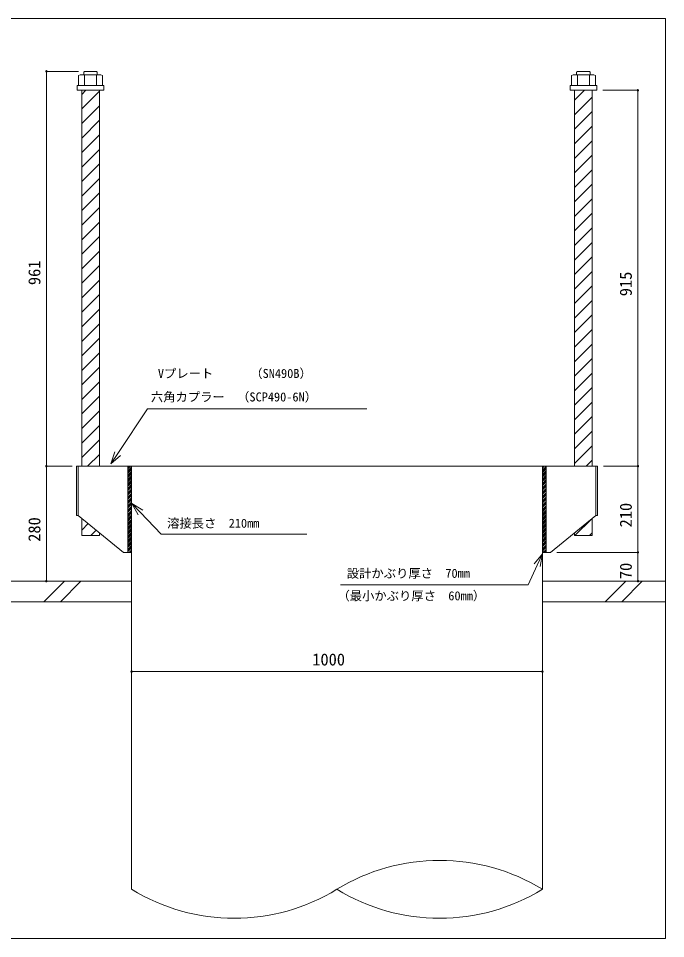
# Model space of a CAD drawing. Units: millimetres, scale not verified. Extents: x -10118 to 10118, y -9578 to 9578.
# Drawn here: x 8542 to 10118, y -2558 to -318 of the extents above; entities that cross this region are included whole.
import ezdxf
from ezdxf.enums import TextEntityAlignment as Align

# ---------------------------------------------------------------- set-up
doc = ezdxf.new("R2010")
doc.units = ezdxf.units.MM
doc.header["$LTSCALE"] = 2
for name, color, linetype, lineweight in [('0-1_01_KUI', 5, 'Continuous', 18), ('0-4_09_SUNPO', 3, 'Continuous', 18), ('0-6_02_KANAMONO', 6, 'Continuous', 18), ('0-7_10_WAKU', 4, 'Continuous', 18), ('0-9_03_ANCHOR', 2, 'Continuous', 18)]:
    doc.layers.add(name, color=color, linetype=linetype, lineweight=lineweight)
doc.styles.add('ＭＳ ゴシック', font='')
doc.styles.get('ＭＳ ゴシック').set_extended_font_data('MS Gothic')

msp = doc.modelspace()

# ---------------------------------------------------------------- linework, layer by layer
at = {"layer": '0-1_01_KUI'}
for p, q in [((8817.673, -1407.673), (9817.673, -1407.673)), ((8817.673, -1407.673), (8817.673, -2437.673)), ((9817.673, -1407.673), (9817.673, -2437.673))]:
    msp.add_line(p, q, dxfattribs=at)
at = {"layer": '0-1_01_KUI', "color": 2}
for p, q in [((8517.673, -1687.673), (8817.673, -1687.673)), ((10117.673, -1687.673), (9817.673, -1687.673)), ((8517.673, -1737.673), (8817.673, -1737.673)), ((10117.673, -1737.673), (9817.673, -1737.673))]:
    msp.add_line(p, q, dxfattribs=at)
at = {"layer": '0-1_01_KUI', "color": 4}
for p, q in [((8654.227, -1687.673), (8604.227, -1737.673)), ((8694.384, -1687.673), (8644.384, -1737.673)), ((10020.722, -1687.673), (9970.722, -1737.673)), ((10060.879, -1687.673), (10010.88, -1737.673))]:
    msp.add_line(p, q, dxfattribs=at)
at = {"layer": '0-1_01_KUI'}
for centre, radius, start, end in [((9567.673, -2845.92), 478.712, 58.51775, 121.48225), ((9067.673, -2029.426), 478.713, 238.51779, 301.48223), ((9567.673, -2029.426), 478.712, 238.51776, 301.48221)]:
    msp.add_arc(centre, radius, start, end, dxfattribs=at)
at = {"layer": '0-4_09_SUNPO'}
for p, q in [((8688.044, -446.673), (8610.404, -446.673)), ((8610.404, -1407.673), (8610.404, -446.673)), ((9965.173, -492.673), (10050.211, -492.673)), ((10050.211, -1407.673), (10050.211, -492.673)), ((8767.19, -1401.961), (8783.799, -1376.978)), ((8672.673, -1407.673), (8610.404, -1407.673)), ((8668.61, -1407.673), (8610.404, -1407.673)), ((8610.404, -1687.673), (8610.404, -1407.673)), ((9966.737, -1407.673), (10050.211, -1407.673)), ((9966.737, -1407.673), (10050.211, -1407.673)), ((10050.211, -1617.673), (10050.211, -1407.673)), ((8818.49, -1498.461), (8839.178, -1520.186)), ((9817.673, -1621.378), (9805.216, -1648.669)), ((9852.673, -1617.673), (10050.211, -1617.673)), ((9852.673, -1617.673), (10050.211, -1617.673)), ((10050.211, -1687.673), (10050.211, -1617.673)), ((8802.673, -1687.673), (8610.404, -1687.673)), ((9832.673, -1687.673), (10050.211, -1687.673)), ((8817.673, -1892.673), (8817.673, -1907.673)), ((9817.673, -1892.673), (9817.673, -1907.673)), ((9817.673, -1907.673), (8817.673, -1907.673))]:
    msp.add_line(p, q, dxfattribs=at)
for points in [[(8783.799, -1376.978), (8856.214, -1268.056), (9390.485, -1268.056)], [(8790.493, -1381.429), (8767.19, -1401.961), (8777.105, -1372.528)], [(8833.357, -1525.73), (8818.49, -1498.461), (8844.999, -1514.643)], [(8839.178, -1520.186), (8889.815, -1573.362), (9244.254, -1573.362)], [(9797.903, -1645.331), (9817.673, -1621.378), (9812.528, -1652.007)], [(9805.216, -1648.669), (9783.483, -1696.279), (9326.591, -1696.279)]]:
    msp.add_lwpolyline(points, dxfattribs=at)
for centre, start, end in [((8610.404, -446.673), 90, 270), ((8610.404, -446.673), 270, 90), ((10050.211, -492.673), 90, 270), ((10050.211, -492.673), 270, 90), ((8610.404, -1407.673), 90, 270), ((8610.404, -1407.673), 90, 270), ((8610.404, -1407.673), 270, 90), ((8610.404, -1407.673), 270, 90), ((10050.211, -1407.673), 90, 270), ((10050.211, -1407.673), 90, 270), ((10050.211, -1407.673), 270, 90), ((10050.211, -1407.673), 270, 90), ((10050.211, -1617.673), 90, 270), ((10050.211, -1617.673), 90, 270), ((10050.211, -1617.673), 270, 90), ((10050.211, -1617.673), 270, 90), ((8610.404, -1687.673), 90, 270), ((8610.404, -1687.673), 270, 90), ((10050.211, -1687.673), 90, 270), ((10050.211, -1687.673), 270, 90), ((8817.673, -1907.673), 0, 180), ((8817.673, -1907.673), 180, 0), ((9817.673, -1907.673), 0, 180), ((9817.673, -1907.673), 180, 0)]:
    msp.add_arc(centre, 1.875, start, end, dxfattribs=at)
at = {"layer": '0-6_02_KANAMONO'}
for p, q in [((8683.61, -1407.673), (8687.673, -1407.673)), ((8683.61, -1407.673), (8683.61, -1527.673)), ((8687.673, -1407.673), (8817.673, -1407.673)), ((8687.673, -1407.673), (8687.673, -1527.673)), ((8808.673, -1408.609), (8809.609, -1407.673)), ((8808.673, -1410.377), (8811.377, -1407.673)), ((8808.673, -1412.144), (8813.145, -1407.673)), ((8808.673, -1413.912), (8814.912, -1407.673)), ((8808.673, -1419.216), (8817.673, -1410.216)), ((8817.673, -1407.673), (8817.673, -1587.673)), ((8817.673, -1407.673), (8817.673, -1587.673)), ((9947.673, -1407.673), (9817.673, -1407.673)), ((9817.673, -1407.673), (9817.673, -1587.673)), ((9817.673, -1407.673), (9817.673, -1587.673)), ((9817.673, -1408.844), (9818.844, -1407.673)), ((9817.673, -1410.611), (9820.612, -1407.673)), ((9817.673, -1412.379), (9822.379, -1407.673)), ((9817.673, -1417.683), (9826.673, -1408.683)), ((9817.673, -1419.45), (9826.673, -1410.45)), ((9951.737, -1407.673), (9947.673, -1407.673)), ((9947.673, -1407.673), (9947.673, -1527.673)), ((9951.737, -1407.673), (9951.737, -1527.673)), ((8808.673, -1420.983), (8817.673, -1411.983)), ((8808.673, -1422.751), (8817.673, -1413.751)), ((8808.673, -1424.519), (8817.673, -1415.519)), ((8808.673, -1429.822), (8817.673, -1420.822)), ((8808.673, -1431.59), (8817.673, -1422.59)), ((8808.673, -1433.358), (8817.673, -1424.358)), ((8808.673, -1435.125), (8817.673, -1426.125)), ((8808.673, -1440.429), (8817.673, -1431.429)), ((8808.673, -1442.197), (8817.673, -1433.197)), ((9817.673, -1421.218), (9826.673, -1412.218)), ((9817.673, -1422.986), (9826.673, -1413.986)), ((9817.673, -1428.289), (9826.673, -1419.289)), ((9817.673, -1430.057), (9826.673, -1421.057)), ((9817.673, -1431.825), (9826.673, -1422.825)), ((9817.673, -1433.592), (9826.673, -1424.592)), ((9817.673, -1438.896), (9826.673, -1429.896)), ((9817.673, -1440.663), (9826.673, -1431.663)), ((9817.673, -1442.431), (9826.673, -1433.431)), ((8808.673, -1443.964), (8817.673, -1434.964)), ((8808.673, -1445.732), (8817.673, -1436.732)), ((8808.673, -1451.035), (8817.673, -1442.035)), ((8808.673, -1452.803), (8817.673, -1443.803)), ((8808.673, -1454.571), (8817.673, -1445.571)), ((8808.673, -1456.339), (8817.673, -1447.339)), ((8808.673, -1461.642), (8817.673, -1452.642)), ((8808.673, -1463.41), (8817.673, -1454.41)), ((9817.673, -1444.199), (9826.673, -1435.199)), ((9817.673, -1449.502), (9826.673, -1440.502)), ((9817.673, -1451.27), (9826.673, -1442.27)), ((9817.673, -1453.038), (9826.673, -1444.038)), ((9817.673, -1454.806), (9826.673, -1445.806)), ((9817.673, -1460.109), (9826.673, -1451.109)), ((9817.673, -1461.877), (9826.673, -1452.877)), ((9817.673, -1463.644), (9826.673, -1454.644)), ((8808.673, -1465.177), (8817.673, -1456.177)), ((8808.673, -1466.945), (8817.673, -1457.945)), ((8808.673, -1472.249), (8817.673, -1463.249)), ((8808.673, -1474.016), (8817.673, -1465.016)), ((8808.673, -1475.784), (8817.673, -1466.784)), ((8808.673, -1477.552), (8817.673, -1468.552)), ((8808.673, -1482.855), (8817.673, -1473.855)), ((8808.673, -1484.623), (8817.673, -1475.623)), ((8808.673, -1486.391), (8817.673, -1477.391)), ((9817.673, -1465.412), (9826.673, -1456.412)), ((9817.673, -1470.716), (9826.673, -1461.716)), ((9817.673, -1472.483), (9826.673, -1463.483)), ((9817.673, -1474.251), (9826.673, -1465.251)), ((9817.673, -1476.019), (9826.673, -1467.019)), ((9817.673, -1481.322), (9826.673, -1472.322)), ((9817.673, -1483.09), (9826.673, -1474.09)), ((9817.673, -1484.858), (9826.673, -1475.858)), ((9817.673, -1486.625), (9826.673, -1477.625)), ((8808.673, -1488.158), (8817.673, -1479.158)), ((8808.673, -1493.462), (8817.673, -1484.462)), ((8808.673, -1495.23), (8817.673, -1486.23)), ((8808.673, -1496.997), (8817.673, -1487.997)), ((8808.673, -1498.765), (8817.673, -1489.765)), ((8808.673, -1504.068), (8817.673, -1495.068)), ((8808.673, -1505.836), (8817.673, -1496.836)), ((8808.673, -1507.604), (8817.673, -1498.604)), ((8808.673, -1509.372), (8817.673, -1500.372)), ((9817.673, -1491.929), (9826.673, -1482.929)), ((9817.673, -1493.696), (9826.673, -1484.696)), ((9817.673, -1495.464), (9826.673, -1486.464)), ((9817.673, -1497.232), (9826.673, -1488.232)), ((9817.673, -1502.535), (9826.673, -1493.535)), ((9817.673, -1504.303), (9826.673, -1495.303)), ((9817.673, -1506.071), (9826.673, -1497.071)), ((9817.673, -1507.839), (9826.673, -1498.839)), ((8808.673, -1514.675), (8817.673, -1505.675)), ((8808.673, -1516.443), (8817.673, -1507.443)), ((8808.673, -1518.21), (8817.673, -1509.21)), ((8808.673, -1519.978), (8817.673, -1510.978)), ((8808.673, -1525.282), (8817.673, -1516.282)), ((8808.673, -1527.049), (8817.673, -1518.049)), ((8808.673, -1528.817), (8817.673, -1519.817)), ((8808.673, -1530.585), (8817.673, -1521.585)), ((9817.673, -1513.142), (9826.673, -1504.142)), ((9817.673, -1514.91), (9826.673, -1505.91)), ((9817.673, -1516.677), (9826.673, -1507.677)), ((9817.673, -1518.445), (9826.673, -1509.445)), ((9817.673, -1523.749), (9826.673, -1514.749)), ((9817.673, -1525.516), (9826.673, -1516.516)), ((9817.673, -1527.284), (9826.673, -1518.284)), ((9817.673, -1529.052), (9826.673, -1520.052)), ((8687.673, -1527.673), (8683.61, -1527.673)), ((8797.673, -1617.673), (8687.673, -1527.673)), ((8808.673, -1535.888), (8817.673, -1526.888)), ((8808.673, -1537.656), (8817.673, -1528.656)), ((8808.673, -1539.424), (8817.673, -1530.424)), ((8808.673, -1541.191), (8817.673, -1532.191)), ((8808.673, -1546.495), (8817.673, -1537.495)), ((8808.673, -1548.263), (8817.673, -1539.263)), ((8808.673, -1550.03), (8817.673, -1541.03)), ((8808.673, -1551.798), (8817.673, -1542.798)), ((9817.673, -1534.355), (9826.673, -1525.355)), ((9817.673, -1536.123), (9826.673, -1527.123)), ((9817.673, -1537.891), (9826.673, -1528.891)), ((9817.673, -1539.658), (9826.673, -1530.658)), ((9817.673, -1544.962), (9826.673, -1535.962)), ((9817.673, -1546.729), (9826.673, -1537.729)), ((9817.673, -1548.497), (9826.673, -1539.497)), ((9817.673, -1550.265), (9826.673, -1541.265)), ((9837.673, -1617.673), (9947.673, -1527.673)), ((9947.673, -1527.673), (9951.737, -1527.673)), ((8808.673, -1557.101), (8817.673, -1548.101)), ((8808.673, -1558.869), (8817.673, -1549.869)), ((8808.673, -1560.637), (8817.673, -1551.637)), ((8808.673, -1562.405), (8817.673, -1553.405)), ((8808.673, -1567.708), (8817.673, -1558.708)), ((8808.673, -1569.476), (8817.673, -1560.476)), ((8808.673, -1571.243), (8817.673, -1562.243)), ((8808.673, -1573.011), (8817.673, -1564.011)), ((9817.673, -1555.568), (9826.673, -1546.568)), ((9817.673, -1557.336), (9826.673, -1548.336)), ((9817.673, -1559.104), (9826.673, -1550.104)), ((9817.673, -1560.872), (9826.673, -1551.872)), ((9817.673, -1566.175), (9826.673, -1557.175)), ((9817.673, -1567.943), (9826.673, -1558.943)), ((9817.673, -1569.71), (9826.673, -1560.71)), ((9817.673, -1571.478), (9826.673, -1562.478)), ((9817.673, -1576.782), (9826.673, -1567.782)), ((8808.673, -1578.315), (8817.673, -1569.315)), ((8808.673, -1580.082), (8817.673, -1571.082)), ((8808.673, -1581.85), (8817.673, -1572.85)), ((8808.673, -1583.618), (8817.673, -1574.618)), ((8808.673, -1588.921), (8817.673, -1579.921)), ((8808.673, -1590.689), (8817.673, -1581.689)), ((8808.673, -1592.457), (8817.673, -1583.457)), ((8808.673, -1594.224), (8817.673, -1585.224)), ((9817.673, -1578.549), (9826.673, -1569.549)), ((9817.673, -1580.317), (9826.673, -1571.317)), ((9817.673, -1582.085), (9826.673, -1573.085)), ((9817.673, -1587.388), (9826.673, -1578.388)), ((9817.673, -1589.156), (9826.673, -1580.156)), ((9817.673, -1590.924), (9826.673, -1581.924)), ((9817.673, -1592.691), (9826.673, -1583.691)), ((9817.673, -1597.995), (9826.673, -1588.995)), ((8808.673, -1599.528), (8817.673, -1590.528)), ((8808.673, -1601.296), (8817.673, -1592.296)), ((8808.673, -1603.063), (8817.673, -1594.063)), ((8808.673, -1604.831), (8817.673, -1595.831)), ((8808.673, -1610.134), (8817.673, -1601.134)), ((8808.673, -1611.902), (8817.673, -1602.902)), ((8808.673, -1613.67), (8817.673, -1604.67)), ((8808.673, -1615.438), (8817.673, -1606.438)), ((8811.741, -1617.673), (8817.673, -1611.741)), ((9817.673, -1599.763), (9826.673, -1590.763)), ((9817.673, -1601.53), (9826.673, -1592.53)), ((9817.673, -1603.298), (9826.673, -1594.298)), ((9817.673, -1608.601), (9826.673, -1599.601)), ((9817.673, -1610.369), (9826.673, -1601.369)), ((9817.673, -1612.137), (9826.673, -1603.137)), ((9817.673, -1613.905), (9826.673, -1604.905)), ((9819.208, -1617.673), (9826.673, -1610.208)), ((9820.976, -1617.673), (9826.673, -1611.976)), ((8817.673, -1617.673), (8797.673, -1617.673)), ((8813.509, -1617.673), (8817.673, -1613.509)), ((8815.277, -1617.673), (8817.673, -1615.276)), ((8817.044, -1617.673), (8817.673, -1617.044)), ((9817.673, -1617.673), (9837.673, -1617.673)), ((9822.744, -1617.673), (9826.673, -1613.743)), ((9824.511, -1617.673), (9826.673, -1615.511))]:
    msp.add_line(p, q, dxfattribs=at)
for points in [[(8808.673, -1407.673), (8817.673, -1407.673), (8817.673, -1617.673), (8808.673, -1617.673)], [(9817.673, -1407.673), (9826.673, -1407.673), (9826.673, -1617.673), (9817.673, -1617.673)]]:
    msp.add_lwpolyline(points, close=True, dxfattribs=at)
at = {"layer": '0-7_10_WAKU'}
msp.add_line((10117.673, -317.673), (6917.673, -317.673), dxfattribs=at)
msp.add_lwpolyline([(10117.673, -317.673), (10117.673, -2557.673), (6917.673, -2557.673)], dxfattribs=at)
at = {"layer": '0-9_03_ANCHOR'}
for p, q in [((8703.044, -446.673), (8701.173, -448.544)), ((8732.302, -446.673), (8703.044, -446.673)), ((9903.044, -446.673), (9901.173, -448.544)), ((9932.302, -446.673), (9903.044, -446.673)), ((8701.173, -448.544), (8701.173, -454.673)), ((9901.173, -448.544), (9901.173, -454.673)), ((8696.163, -502.749), (8706.239, -492.673)), ((9896.163, -516.963), (9920.453, -492.673)), ((8696.163, -538.105), (8739.184, -495.084)), ((9896.163, -552.318), (9939.184, -509.298)), ((8696.163, -573.46), (8739.184, -530.439)), ((9896.163, -587.674), (9939.184, -544.653)), ((8696.163, -608.815), (8739.184, -565.795)), ((9896.163, -623.029), (9939.184, -580.008)), ((8696.163, -644.171), (8739.184, -601.15)), ((9896.163, -658.384), (9939.184, -615.364)), ((8696.163, -679.526), (8739.184, -636.505)), ((8696.163, -714.881), (8739.184, -671.861)), ((9896.163, -693.74), (9939.184, -650.719)), ((9896.163, -729.095), (9939.184, -686.074)), ((8696.163, -750.237), (8739.184, -707.216)), ((9896.163, -764.45), (9939.184, -721.43)), ((8696.163, -785.592), (8739.184, -742.571)), ((9896.163, -799.806), (9939.184, -756.785)), ((8696.163, -820.947), (8739.184, -777.927)), ((9896.163, -835.161), (9939.184, -792.14)), ((8696.163, -856.303), (8739.184, -813.282)), ((9896.163, -870.516), (9939.184, -827.496)), ((8696.163, -891.658), (8739.184, -848.637)), ((9896.163, -905.872), (9939.184, -862.851)), ((8696.163, -927.013), (8739.184, -883.993)), ((9896.163, -941.227), (9939.184, -898.206)), ((8696.163, -962.369), (8739.184, -919.348)), ((9896.163, -976.582), (9939.184, -933.562)), ((8696.163, -997.724), (8739.184, -954.703)), ((9896.163, -1011.938), (9939.184, -968.917)), ((8696.163, -1033.079), (8739.184, -990.059)), ((9896.163, -1047.293), (9939.184, -1004.272)), ((8696.163, -1068.435), (8739.184, -1025.414)), ((9896.163, -1082.648), (9939.184, -1039.628)), ((8696.163, -1103.79), (8739.184, -1060.769)), ((9896.163, -1118.004), (9939.184, -1074.983)), ((8696.163, -1139.145), (8739.184, -1096.125)), ((9896.163, -1153.359), (9939.184, -1110.338)), ((8696.163, -1174.501), (8739.184, -1131.48)), ((9896.163, -1188.714), (9939.184, -1145.694)), ((8696.163, -1209.856), (8739.184, -1166.835)), ((9896.163, -1224.07), (9939.184, -1181.049)), ((8696.163, -1245.211), (8739.184, -1202.191)), ((9896.163, -1259.425), (9939.184, -1216.404)), ((8696.163, -1280.567), (8739.184, -1237.546)), ((9896.163, -1294.78), (9939.184, -1251.76)), ((8696.163, -1315.922), (8739.184, -1272.901)), ((9896.163, -1330.136), (9939.184, -1287.115)), ((8696.163, -1351.277), (8739.184, -1308.257)), ((8696.163, -1386.633), (8739.184, -1343.612)), ((9896.163, -1365.491), (9939.184, -1322.47)), ((9896.163, -1400.846), (9939.184, -1357.826)), ((8710.478, -1407.673), (8739.184, -1378.967)), ((9924.691, -1407.673), (9939.184, -1393.181)), ((8696.163, -1534.619), (8696.163, -1576.673)), ((9897.113, -1576.673), (9939.091, -1534.695)), ((8696.163, -1563.41), (8711.998, -1547.575)), ((8718.255, -1576.673), (8731.443, -1563.485)), ((8739.184, -1576.673), (8696.163, -1576.673)), ((8739.184, -1569.818), (8739.184, -1576.673)), ((9896.163, -1569.818), (9896.163, -1576.673)), ((9932.468, -1576.673), (9939.184, -1569.958))]:
    msp.add_line(p, q, dxfattribs=at)
at = {"layer": '0-9_03_ANCHOR', "color": 4}
for p, q in [((8703.24, -454.673), (8703.24, -480.673)), ((8732.107, -454.673), (8732.107, -480.673)), ((9903.24, -454.673), (9903.24, -480.673)), ((9932.107, -454.673), (9932.107, -480.673))]:
    msp.add_line(p, q, dxfattribs=at)
at = {"layer": '0-9_03_ANCHOR'}
for points in [[(8732.302, -446.673), (8734.173, -448.544), (8734.173, -454.673)], [(9932.302, -446.673), (9934.173, -448.544), (9934.173, -454.673)], [(9896.163, -1576.673), (9939.184, -1576.673), (9939.184, -1534.619)]]:
    msp.add_lwpolyline(points, dxfattribs=at)
at = {"layer": '0-9_03_ANCHOR', "color": 4}
for points in [[(8692.673, -454.673), (8742.673, -454.673), (8746.673, -456.983), (8746.673, -480.673), (8688.673, -480.673), (8688.673, -456.983)], [(9892.673, -454.673), (9942.673, -454.673), (9946.673, -456.983), (9946.673, -480.673), (9888.673, -480.673), (9888.673, -456.983)], [(8750.173, -480.673), (8750.173, -492.673), (8685.173, -492.673), (8685.173, -480.673)], [(9950.173, -480.673), (9950.173, -492.673), (9885.173, -492.673), (9885.173, -480.673)]]:
    msp.add_lwpolyline(points, close=True, dxfattribs=at)
at = {"layer": '0-9_03_ANCHOR'}
for points in [[(8696.163, -492.673), (8739.184, -492.673), (8739.184, -1407.673), (8696.163, -1407.673)], [(9896.163, -492.673), (9939.184, -492.673), (9939.184, -1407.673), (9896.163, -1407.673)]]:
    msp.add_lwpolyline(points, close=True, dxfattribs=at)

# ---------------------------------------------------------------- texts
at = {"layer": '0-4_09_SUNPO', "color": 7, "style": 'ＭＳ ゴシック'}
for s, p in [('961', (8604.404, -966.946)), ('915', (10044.211, -993.923)), ('210', (10044.211, -1556.764)), ('280', (8604.404, -1591.764)), ('70', (10044.211, -1682.673))]:
    msp.add_text(s, height=29.33, rotation=90, dxfattribs=at).set_placement(p, align=Align.BOTTOM_LEFT)
for s, height, p in [(' Vプレート\u3000\u3000\u3000（SN490B）', 21.99, (8866.739, -1199.533)), ('六角カプラー\u3000（SCP490-6N）', 21.99, (8864.523, -1256.692)), ('溶接長さ\u3000210mm', 21.99, (8904.083, -1564.095)), (' 設計かぶり厚さ\u300070mm', 21.99, (9326.591, -1686.058)), ('（最小かぶり厚さ\u300060mm）', 21.99, (9318.75, -1740.83)), ('1000', 29.33, (9257.446, -1901.673))]:
    msp.add_text(s, height=height, dxfattribs=at).set_placement(p, align=Align.BOTTOM_LEFT)

doc.saveas('drawing.dxf')
